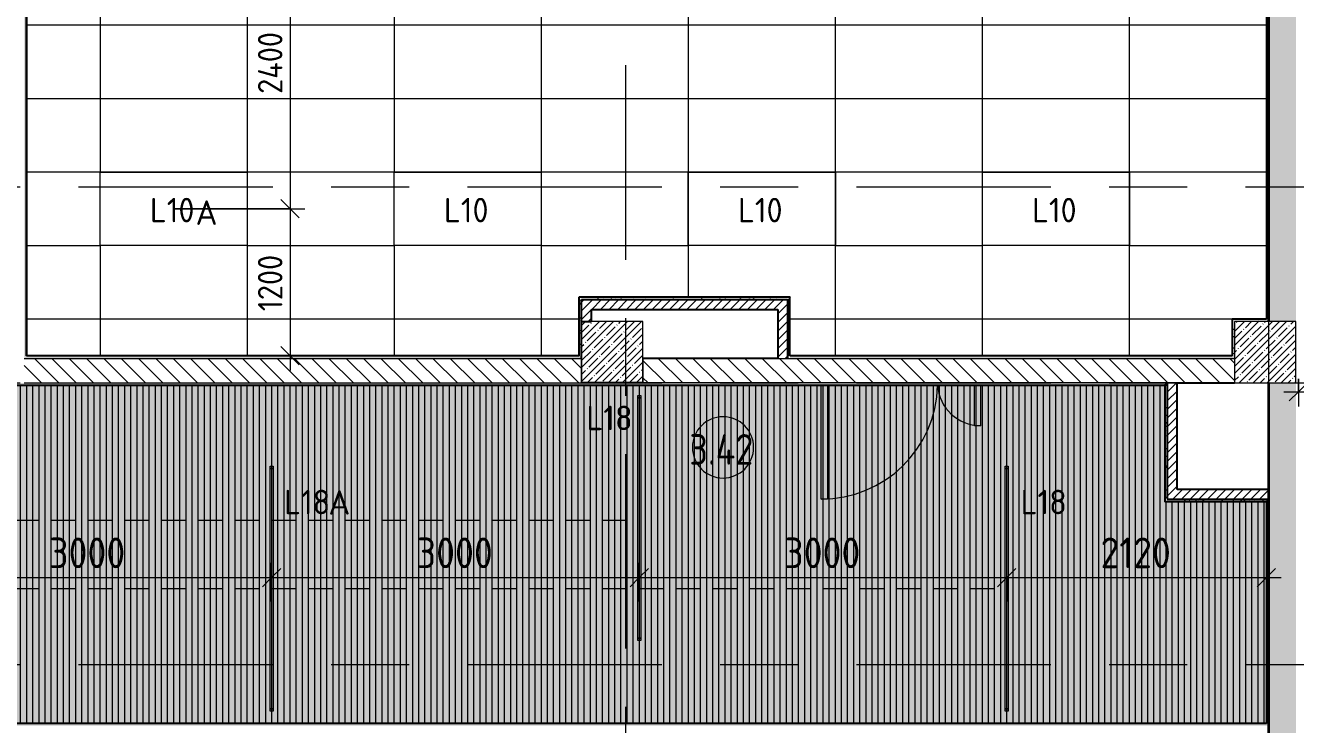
# Model space of a CAD drawing. Header units: millimetres. Extents: x 81682 to 274809, y -8553 to 29000.
# Drawn here: x 111060 to 121427, y 10610 to 16318 of the extents above; entities that cross this region are included whole.
import ezdxf

# ---------------------------------------------------------------- set-up
doc = ezdxf.new("R2010")
doc.units = ezdxf.units.MM
doc.linetypes.add('ADSK_Штрих_ш2 п1', pattern=[300, 200, -100])
doc.linetypes.add('Осевая', pattern=[3175, 635, -476.25, 1587.5, -476.25])
for name, color, linetype, lineweight in [('A-ANNO-DIMS', 7, 'Continuous', 9), ('A-ANNO-DIMS-100', 7, 'Continuous', 9), ('A-AREA-IDEN', 7, 'Continuous', 9), ('A-CLNG-PATT', 7, 'Continuous', 9), ('A-DETL-1', 7, 'ADSK_Штрих_ш2 п1', 9), ('A-DOOR', 7, 'Continuous', 9), ('A-DOOR-1', 7, 'Continuous', 13), ('A-WALL', 7, 'Continuous', 9), ('E-LITE-EQPM-IDEN', 7, 'Continuous', 9), ('I-WALL', 7, 'Continuous', 9), ('S-COLS', 7, 'Continuous', 9), ('Оси-2', 7, 'Осевая', 9)]:
    doc.layers.add(name, color=color, linetype=linetype, lineweight=lineweight)
for name, color, linetype, lineweight, true_color in [('A-ANNO-NOTE', 1, 'Continuous', 9, 0xff0000), ('A-CLNG-1', 7, 'Continuous', 9, 0xeaeaea), ('A-WALL-2', 254, 'Continuous', 25, 0xbebebe), ('A-WALL-3', 254, 'Continuous', 35, 0xbebebe), ('A-WALL-6', 7, 'Continuous', 25, 0x3c3c3c), ('A-WALL-FNSH-3', 7, 'Continuous', 13, 0x3c3c3c), ('E-LITE-EQPM-1', 1, 'Continuous', 9, 0xff0000), ('G-ANNO-TEXT-1', 1, 'Continuous', 9, 0xff0000)]:
    doc.layers.add(name, color=color, linetype=linetype, lineweight=lineweight, true_color=true_color)
doc.layers.add('A-CLNG-PATT-1', color=7, linetype='Continuous', lineweight=9, transparency=1)
doc.styles.add('GOST Common', font='GOST_Common.ttf', dxfattribs={"height": 200})
doc.styles.add('GOST Common_1', font='GOST_Common.ttf', dxfattribs={"width": 0.9, "height": 250})
doc.styles.add('ISOCPEUR_1', font='isocpeur.ttf', dxfattribs={"width": 0.9, "height": 250})
doc.styles.add('ISOCPEUR_2', font='isocpeur.ttf', dxfattribs={"height": 200})
doc.styles.add('ISOCPEUR_3', font='isocpeur.ttf', dxfattribs={"width": 0.9, "height": 200})
doc.dimstyles.new('ISO-2_0_0_9К_Средний_округл2', dxfattribs={"dimscale": 304.8, "dimtxt": 199.196235, "dimasz": 0.492126, "dimexe": 0.393701, "dimexo": 0, "dimgap": 0, "dimtad": 1, "dimdec": 0, "dimrnd": 10, "dimzin": 0, "dimdsep": 46, "dimtxsty": 'ISOCPEUR_3', "dimblk1": 'OBLIQUE', "dimblk2": 'OBLIQUE', "dimsah": 1, "dimcen": 0.09, "dimdle": 0.393701, "dimazin": 0, "dimtfac": 1, "dimtdec": 4, "dimtix": 1, "dimtmove": 0, "dimatfit": 3, "dimfxl": 1, "dimtvp": 1, "dimtolj": 1, "dimtzin": 0, "dimarcsym": 2})
doc.dimstyles.new('ISO-2_5_0_9К_БОЛЬШОЙ_1', dxfattribs={"dimscale": 304.8, "dimtxt": 248.995294, "dimasz": 0.492126, "dimexe": 0.393701, "dimexo": 0.984252, "dimgap": 0, "dimtad": 1, "dimdec": 0, "dimrnd": 10, "dimzin": 0, "dimdsep": 46, "dimtxsty": 'ISOCPEUR_1', "dimblk1": 'OBLIQUE', "dimblk2": 'OBLIQUE', "dimsah": 1, "dimcen": 0.09, "dimdle": 0.393701, "dimazin": 0, "dimtfac": 1, "dimtdec": 4, "dimtix": 1, "dimtmove": 0, "dimatfit": 3, "dimfxl": 1, "dimtvp": 1, "dimtolj": 1, "dimtzin": 0, "dimarcsym": 2})
pattern_1 = [(45, (0, 0), (-57.024626, 57.024626), []), (45, (57.025, 0), (-57.024626, 57.024626), [100.806, -20.161, 3.353, -16.808])]
pattern_2 = [(45, (0, 0), (-35.35534, 35.35534), [])]
pattern_3 = [(0, (0, 0), (121.92, 30.48), [10.058, -81.382, 10.058, -81.382, -487.68]), (0, (0, 0), (121.92, 30.48), [-182.88, 10.058, -172.822, 10.058, -81.382, -213.36]), (0, (0, 0), (121.92, 30.48), [-457.2, 10.058, -50.902, 10.058, -142.342]), (120, (45.72, 15.24), (-87.356454, 90.345817), [10.058, -81.382, 10.058, -81.382, -487.68]), (120, (45.72, 15.24), (-87.356454, 90.345817), [-182.88, 10.058, -172.822, 10.058, -81.382, -213.36]), (120, (45.72, 15.24), (-87.356454, 90.345817), [-457.2, 10.058, -50.902, 10.058, -142.342]), (240, (60.96, 76.2), (-34.563546, -120.825817), [10.058, -81.382, 10.058, -81.382, -487.68]), (240, (60.96, 76.2), (-34.563546, -120.825817), [-182.88, 10.058, -172.822, 10.058, -81.382, -213.36]), (240, (60.96, 76.2), (-34.563546, -120.825817), [-457.2, 10.058, -50.902, 10.058, -142.342])]

# ---------------------------------------------------------------- blocks, each defined once
blk = doc.blocks.new('BSC_Колонна _Прямоугольная - 500х500-22291386-План расстановки осветительного оборудования 3 этажа в осях 23-33')
at = {"layer": 'S-COLS'}
h = blk.add_hatch(dxfattribs=at)
h.set_pattern_fill('FP_17', color=256, style=0, pattern_type=2)
h.set_pattern_definition([(45, (-121180, -13650), (-57.024626, 57.024626), []), (45, (-121122.975, -13650), (-57.024626, 57.024626), [100.806, -20.161, 3.353, -16.808])])
h.paths.add_polyline_path([(-250, -250), (250, -250), (250, 250), (-250, 250), (-250, -149)])
for p, q in [((250, 250), (-250, 250)), ((-250, 250), (-250, -250)), ((250, -250), (250, 250)), ((-250, -250), (250, -250))]:
    blk.add_line(p, q, dxfattribs=at)
blk = doc.blocks.new('Downlight - Strip - 2000 мм-27655400-План расстановки осветительного оборудования 3 этажа в осях 23-33')
at = {"layer": 'E-LITE-EQPM-1'}
for p, q in [((-1000, -231), (-1000, -206)), ((-1000, -206), (-981, -206)), ((-981, -231), (-981, -206)), ((-981, -206), (981, -206)), ((-981, -206), (-981, -231)), ((-981, -231), (-981, -206)), ((-981, -206), (981, -206)), ((981, -206), (981, -231)), ((981, -231), (981, -206)), ((981, -206), (1000, -206)), ((981, -206), (981, -231)), ((1000, -206), (1000, -231)), ((-981, -231), (-1000, -231)), ((981, -231), (-981, -231)), ((981, -231), (-981, -231)), ((1000, -231), (981, -231))]:
    blk.add_line(p, q, dxfattribs=at)
blk = doc.blocks.new('110_Дверь_СКБ_2Ст - Д-6_п__ ДОО_Дв_1450x2100h_Дверь из раздевальной в коридор-32358047-План расстановки осветительного оборудования 3 этажа в осях 23-33')
at = {"layer": 'A-DOOR'}
for centre, radius, start, end in [((-637.5, -100), 950, 270, 358.72984), ((662.5, -100), 350, 183.46677, 270)]:
    blk.add_arc(centre, radius, start, end, dxfattribs=at)
at = {"layer": 'A-DOOR-1'}
for p, q in [((-637.5, -1050), (-637.5, -121)), ((-587.5, -121), (-587.5, -1050)), ((612.5, -450), (612.5, -121)), ((662.5, -121), (662.5, -450)), ((662.5, -450), (612.5, -450)), ((-587.5, -1050), (-637.5, -1050))]:
    blk.add_line(p, q, dxfattribs=at)
blk = doc.blocks.new('Марка_Помещения - Номер-25198446-План расстановки осветительного оборудования 3 этажа в осях 23-33')
at = {"layer": 'A-AREA-IDEN'}
for start, end in [(360, 180), (180, 360)]:
    blk.add_arc((0, 0), 2.5, start, end, dxfattribs=at)
blk = doc.blocks.new('DIMBLOCK93-План расстановки осветительного оборудования 3 этажа в осях 23-33')
at = {"layer": 'A-ANNO-DIMS-100'}
for p, q in [((110070, 11616), (110070, 11930)), ((113070, 11616), (113070, 11930)), ((110070, 11810), (113070, 11810)), ((110070, 11810), (110070, 11616)), ((113070, 11810), (113070, 11616))]:
    blk.add_line(p, q, dxfattribs=at)
at = {"layer": 'A-ANNO-DIMS-100', "lineweight": 20}
for p, q in [((110070, 11810), (110145, 11885)), ((113070, 11810), (113145, 11885)), ((110070, 11810), (109995, 11735)), ((113070, 11810), (112995, 11735))]:
    blk.add_line(p, q, dxfattribs=at)
at = {"layer": 'A-ANNO-DIMS-100', "color": 0, "insert": (111254, 12137), "char_height": 250, "width": 758.48, "attachment_point": 1, "line_spacing_factor": 1.149209, "style": 'ISOCPEUR_1'}
blk.add_mtext('3000', dxfattribs=at)
blk = doc.blocks.new('_Oblique')
at = {"color": 0, "linetype": 'ByBlock', "lineweight": -2}
blk.add_line((-0.5, -0.5), (0.5, 0.5), dxfattribs=at)
blk = doc.blocks.new('DIMBLOCK94-План расстановки осветительного оборудования 3 этажа в осях 23-33')
at = {"layer": 'A-ANNO-DIMS-100'}
for p, q in [((113070, 11616), (113070, 11930)), ((116070, 11616), (116070, 11930)), ((113070, 11810), (116070, 11810)), ((113070, 11810), (113070, 11616)), ((116070, 11810), (116070, 11616))]:
    blk.add_line(p, q, dxfattribs=at)
at = {"layer": 'A-ANNO-DIMS-100', "lineweight": 20}
for p, q in [((113070, 11810), (113145, 11885)), ((116070, 11810), (116145, 11885)), ((113070, 11810), (112995, 11735)), ((116070, 11810), (115995, 11735))]:
    blk.add_line(p, q, dxfattribs=at)
at = {"layer": 'A-ANNO-DIMS-100', "color": 0, "insert": (114254, 12137), "char_height": 250, "width": 758.48, "attachment_point": 1, "line_spacing_factor": 1.149209, "style": 'ISOCPEUR_1'}
blk.add_mtext('3000', dxfattribs=at)
blk = doc.blocks.new('DIMBLOCK95-План расстановки осветительного оборудования 3 этажа в осях 23-33')
at = {"layer": 'A-ANNO-DIMS-100'}
for p, q in [((116070, 11616), (116070, 11930)), ((119070, 11616), (119070, 11930)), ((116070, 11810), (119070, 11810)), ((116070, 11810), (116070, 11616)), ((119070, 11810), (119070, 11616))]:
    blk.add_line(p, q, dxfattribs=at)
at = {"layer": 'A-ANNO-DIMS-100', "lineweight": 20}
for p, q in [((116070, 11810), (116145, 11885)), ((119070, 11810), (119145, 11885)), ((116070, 11810), (115995, 11735)), ((119070, 11810), (118995, 11735))]:
    blk.add_line(p, q, dxfattribs=at)
at = {"layer": 'A-ANNO-DIMS-100', "color": 0, "insert": (117254, 12137), "char_height": 250, "width": 758.48, "attachment_point": 1, "line_spacing_factor": 1.149209, "style": 'ISOCPEUR_1'}
blk.add_mtext('3000', dxfattribs=at)
blk = doc.blocks.new('DIMBLOCK96-План расстановки осветительного оборудования 3 этажа в осях 23-33')
at = {"layer": 'A-ANNO-DIMS-100'}
for p, q in [((119070, 11616), (119070, 11930)), ((121189, 11616), (121189, 11930)), ((119070, 11810), (121309, 11810)), ((119070, 11810), (119070, 11616)), ((121189, 11810), (121189, 11616))]:
    blk.add_line(p, q, dxfattribs=at)
at = {"layer": 'A-ANNO-DIMS-100', "lineweight": 20}
for p, q in [((119070, 11810), (119145, 11885)), ((121189, 11810), (121264, 11885)), ((119070, 11810), (118995, 11735)), ((121189, 11810), (121114, 11735))]:
    blk.add_line(p, q, dxfattribs=at)
at = {"layer": 'A-ANNO-DIMS-100', "color": 0, "insert": (119835, 12137), "char_height": 250, "width": 706.76, "attachment_point": 1, "line_spacing_factor": 1.149209, "style": 'ISOCPEUR_1'}
blk.add_mtext('2120', dxfattribs=at)
blk = doc.blocks.new('DIMBLOCK139-План расстановки осветительного оборудования 3 этажа в осях 23-33')
at = {"layer": 'A-ANNO-DIMS-100'}
for p, q in [((112271, 17221), (113340, 17221)), ((113220, 17221), (112271, 17221)), ((113220, 17221), (113220, 14821)), ((112271, 14821), (113340, 14821)), ((113220, 14821), (112271, 14821))]:
    blk.add_line(p, q, dxfattribs=at)
at = {"layer": 'A-ANNO-DIMS-100', "lineweight": 20}
for p, q in [((113220, 17221), (113145, 17296)), ((113220, 17221), (113295, 17146)), ((113220, 14821), (113145, 14896)), ((113220, 14821), (113295, 14746))]:
    blk.add_line(p, q, dxfattribs=at)
at = {"layer": 'A-ANNO-DIMS-100', "color": 0, "insert": (112958, 15759), "char_height": 200, "width": 629.77, "attachment_point": 1, "rotation": 90, "line_spacing_factor": 1.149209, "style": 'ISOCPEUR_3'}
blk.add_mtext('2400', dxfattribs=at)
blk = doc.blocks.new('DIMBLOCK140-План расстановки осветительного оборудования 3 этажа в осях 23-33')
at = {"layer": 'A-ANNO-DIMS-100', "lineweight": 20}
for p, q in [((113220, 14821), (113145, 14896)), ((113220, 14821), (113295, 14746)), ((113220, 13621), (113145, 13696)), ((113220, 13621), (113295, 13546))]:
    blk.add_line(p, q, dxfattribs=at)
at = {"layer": 'A-ANNO-DIMS-100'}
for p, q in [((112271, 14821), (113340, 14821)), ((113220, 14821), (112271, 14821)), ((113220, 14821), (113220, 13501)), ((113326, 13621), (113100, 13621)), ((113220, 13621), (113326, 13621))]:
    blk.add_line(p, q, dxfattribs=at)
at = {"layer": 'A-ANNO-DIMS-100', "color": 0, "insert": (112958, 13985), "char_height": 200, "width": 565.41, "attachment_point": 1, "rotation": 90, "line_spacing_factor": 1.149209, "style": 'ISOCPEUR_3'}
blk.add_mtext('1200', dxfattribs=at)
blk = doc.blocks.new('DIMBLOCK155-План расстановки осветительного оборудования 3 этажа в осях 23-33')
at = {"layer": 'A-ANNO-DIMS-100'}
for p, q in [((121451, 13433), (121451, 13207)), ((121451, 13327), (121451, 13433)), ((122201, 13433), (122201, 13207)), ((122201, 13327), (122201, 13433)), ((121331, 13327), (122201, 13327))]:
    blk.add_line(p, q, dxfattribs=at)
at = {"layer": 'A-ANNO-DIMS-100', "lineweight": 20}
for p, q in [((121451, 13327), (121526, 13402)), ((122201, 13327), (122276, 13402)), ((121451, 13327), (121376, 13252)), ((122201, 13327), (122126, 13252))]:
    blk.add_line(p, q, dxfattribs=at)
at = {"layer": 'A-ANNO-DIMS-100', "color": 0, "insert": (121636, 13589), "char_height": 200, "width": 455.09, "attachment_point": 1, "line_spacing_factor": 1.149209, "style": 'ISOCPEUR_3'}
blk.add_mtext('750', dxfattribs=at)

msp = doc.modelspace()

# ---------------------------------------------------------------- hatches: boundary and pattern name
at = {"layer": 'A-CLNG-PATT'}
h = msp.add_hatch(dxfattribs=at)
h.set_pattern_fill('FP_23', color=256, style=0, pattern_type=2)
h.set_pattern_definition([(0, (114071, 22320.96), (0, 600), []), (90, (114071, 22321), (-1200, 7e-14), [])])
h.paths.add_polyline_path([(120909, 13621), (120909, 13921), (121189, 13921), (121189, 18579), (120909, 18579), (120909, 19121), (121209, 19121), (121209, 20879), (111071, 20879), (111071, 13621), (115579, 13621), (115579, 14101), (117301.4, 14101), (117301.4, 13621), (120165.1, 13621)])
h.paths.add_polyline_path([(118870.8, 14521), (118870.8, 15121.1), (120071, 15121.1), (120071, 14521)])
h.paths.add_polyline_path([(117621.4, 14521), (116470.8, 14521), (116470.8, 15121.1), (117671, 15121.1), (117671, 14521)])
h.paths.add_polyline_path([(115077.6, 14521), (114070.8, 14521), (114070.8, 15121.1), (115271, 15121.1), (115271, 14521)])
h.paths.add_polyline_path([(111670.8, 14521), (111670.8, 15121.1), (112871, 15121.1), (112871, 14521), (112533.9, 14521)])
h.paths.add_polyline_path([(118870.8, 16921), (118870.8, 17521.1), (120071, 17521.1), (120071, 16921)])
h.paths.add_polyline_path([(117671, 16921), (116470.8, 16921), (116470.8, 17521.1), (117671, 17521.1), (117671, 16962.2)])
h.paths.add_polyline_path([(115077.6, 16921), (114070.8, 16921), (114070.8, 17521.1), (115271, 17521.1), (115271, 16921)])
h.paths.add_polyline_path([(112871, 16921), (111670.8, 16921), (111670.8, 17521.1), (112871, 17521.1), (112871, 16962.2)])
h.paths.add_polyline_path([(120071, 19321), (118870.8, 19321), (118870.8, 19921.1), (120071, 19921.1)])
h.paths.add_polyline_path([(117671, 19321), (116470.8, 19321), (116470.8, 19921.1), (117671, 19921.1)])
h.paths.add_polyline_path([(115271, 19321), (114070.8, 19321), (114070.8, 19921.1), (115271, 19921.1)])
h.paths.add_polyline_path([(112533.9, 19321), (111670.8, 19321), (111670.8, 19921.1), (112871, 19921.1), (112871, 19321)])
h = msp.add_hatch(dxfattribs=at)
h.set_pattern_fill('FP_27', color=256, style=0, pattern_type=2)
h.set_pattern_definition([(90, (100421, 23567.89), (-50, 3e-15), [])])
h.paths.add_polyline_path([(121189, 10621), (121189, 12429), (120359, 12429), (120359, 13379), (98721, 13379), (98721, 11341), (100830, 11341), (100830, 10621), (120165.1, 10621)])
at = {"layer": 'A-CLNG-PATT-1'}
msp.add_hatch(color=256, dxfattribs=at).paths.add_polyline_path([(121189, 10621), (121189, 12429), (120359, 12429), (120359, 13379), (98721, 13379), (98721, 11341), (100830, 11341), (100830, 10621), (120359, 10621)])
at = {"layer": 'I-WALL'}
h = msp.add_hatch(dxfattribs=at)
h.set_pattern_fill('FP_21', color=256, style=0, pattern_type=2)
h.set_pattern_definition(pattern_3)
h.paths.add_polyline_path([(111050, 13600), (111070, 13600), (111070, 21150), (111050, 21150), (111050, 13934)])
h = msp.add_hatch(dxfattribs=at)
h.set_pattern_fill('FP_3', color=256, style=0, pattern_type=2)
h.set_pattern_definition(pattern_1)
h.paths.add_polyline_path([(121430, 10380), (121430, 13400), (121210, 13400), (121210, 10380)])
h.paths.add_polyline_path([(121210, 13900), (121430, 13900), (121430, 18600), (121210, 18600), (121210, 13920)])
h.paths.add_polyline_path([(121210, 19100), (121430, 19100), (121430, 19110), (121210, 19110)])
h = msp.add_hatch(dxfattribs=at)
h.set_pattern_fill('FP_21', color=256, style=0, pattern_type=2)
h.set_pattern_definition(pattern_3)
h.paths.add_polyline_path([(121190, 13920), (121210, 13920), (121210, 18600), (121190, 18600), (121190, 15231.8)])
h = msp.add_hatch(dxfattribs=at)
h.set_pattern_fill('FP_21', color=256, style=0, pattern_type=2)
h.set_pattern_definition(pattern_3)
h.paths.add_polyline_path([(115600, 13620), (115600, 14100), (115580, 14100), (115580, 13620)])
h = msp.add_hatch(dxfattribs=at)
h.set_pattern_fill('FP_21', color=256, style=0, pattern_type=2)
h.set_pattern_definition(pattern_3)
h.paths.add_polyline_path([(117300.4, 14080), (117300.4, 14100), (115600, 14100), (115600, 14080), (117280.4, 14080)])
h = msp.add_hatch(dxfattribs=at)
h.set_pattern_fill('FP_4', color=256, style=0, pattern_type=2)
h.set_pattern_definition(pattern_2)
h.paths.add_polyline_path([(115680, 13900), (115680, 14080), (115600, 14080), (115600, 13900)])
h = msp.add_hatch(dxfattribs=at)
h.set_pattern_fill('FP_4', color=256, style=0, pattern_type=2)
h.set_pattern_definition(pattern_2)
h.paths.add_polyline_path([(117280.4, 14000), (117280.4, 14080), (115680, 14080), (115680, 14000), (117200.4, 14000)])
h = msp.add_hatch(dxfattribs=at)
h.set_pattern_fill('FP_4', color=256, style=0, pattern_type=2)
h.set_pattern_definition(pattern_2)
h.paths.add_polyline_path([(117200.4, 13600), (117280.4, 13600), (117280.4, 14000), (117200.4, 14000)])
h = msp.add_hatch(dxfattribs=at)
h.set_pattern_fill('FP_21', color=256, style=0, pattern_type=2)
h.set_pattern_definition(pattern_3)
h.paths.add_polyline_path([(117300.4, 13600), (117300.4, 14080), (117280.4, 14080), (117280.4, 13600)])
h = msp.add_hatch(dxfattribs=at)
h.set_pattern_fill('FP_21', color=256, style=0, pattern_type=2)
h.set_pattern_definition(pattern_3)
h.paths.add_polyline_path([(120910, 13620), (120930, 13620), (120930, 13920), (120910, 13920), (120910, 13900)])
h = msp.add_hatch(dxfattribs=at)
h.set_pattern_fill('FP_21', color=256, style=0, pattern_type=2)
h.set_pattern_definition(pattern_3)
h.paths.add_polyline_path([(121210, 13900), (121210, 13920), (120930, 13920), (120930, 13900)])
h = msp.add_hatch(dxfattribs=at)
h.set_pattern_fill('FP_2', color=256, style=0, pattern_type=2)
h.set_pattern_definition([(135, (0, 0), (-70.71068, -70.71068), [])])
h.paths.add_polyline_path([(115077.6, 13400), (115600, 13400), (115600, 13600), (111050, 13600), (111050, 13400), (112533.9, 13400)])
h.paths.add_polyline_path([(120460, 13400), (120930, 13400), (120930, 13600), (116100, 13600), (116100, 13400), (120380, 13400)])
h.paths.add_polyline_path([(110550, 13400), (110550, 13600), (101100, 13600), (101100, 13400), (109990.2, 13400)])
h = msp.add_hatch(dxfattribs=at)
h.set_pattern_fill('FP_21', color=256, style=0, pattern_type=2)
h.set_pattern_definition(pattern_3)
h.paths.add_polyline_path([(111070, 13600), (115600, 13600), (115600, 13620), (111070, 13620)])
h = msp.add_hatch(dxfattribs=at)
h.set_pattern_fill('FP_21', color=256, style=0, pattern_type=2)
h.set_pattern_definition(pattern_3)
h.paths.add_polyline_path([(120930, 13600), (120930, 13620), (117300.4, 13620), (117300.4, 13600), (120165.1, 13600)])
h = msp.add_hatch(dxfattribs=at)
h.set_pattern_fill('FP_21', color=256, style=0, pattern_type=2)
h.set_pattern_definition(pattern_3)
h.paths.add_polyline_path([(120165.1, 13380), (120360, 13380), (120360, 13400), (98700, 13400), (98700, 13380), (117621.4, 13380)])
h = msp.add_hatch(dxfattribs=at)
h.set_pattern_fill('FP_21', color=256, style=0, pattern_type=2)
h.set_pattern_definition(pattern_3)
h.paths.add_polyline_path([(120360, 12450), (120380, 12450), (120380, 13400), (120360, 13400), (120360, 12636.2)])
h = msp.add_hatch(dxfattribs=at)
h.set_pattern_fill('FP_4', color=256, style=0, pattern_type=2)
h.set_pattern_definition(pattern_2)
h.paths.add_polyline_path([(120460, 12450), (120460, 13400), (120380, 13400), (120380, 12450)])
h = msp.add_hatch(dxfattribs=at)
h.set_pattern_fill('FP_21', color=256, style=0, pattern_type=2)
h.set_pattern_definition(pattern_3)
h.paths.add_polyline_path([(121190, 12430), (121210, 12430), (121210, 12450), (120360, 12450), (120360, 12430)])
h = msp.add_hatch(dxfattribs=at)
h.set_pattern_fill('FP_4', color=256, style=0, pattern_type=2)
h.set_pattern_definition(pattern_2)
h.paths.add_polyline_path([(121210, 12450), (121210, 12530), (120460, 12530), (120460, 12450)])
h = msp.add_hatch(dxfattribs=at)
h.set_pattern_fill('FP_21', color=256, style=0, pattern_type=2)
h.set_pattern_definition(pattern_3)
h.paths.add_polyline_path([(121190, 10620), (121210, 10620), (121210, 12430), (121190, 12430), (121190, 11771)])
h = msp.add_hatch(dxfattribs=at)
h.set_pattern_fill('FP_21', color=256, style=0, pattern_type=2)
h.set_pattern_definition(pattern_3)
h.paths.add_polyline_path([(121210, 10600), (121210, 10620), (100829, 10620), (100829, 10600), (120165.1, 10600)])
at = {"layer": 'S-COLS'}
h = msp.add_hatch(dxfattribs=at)
h.set_pattern_fill('FP_3', color=256, style=0, pattern_type=2)
h.set_pattern_definition(pattern_1)
h.paths.add_polyline_path([(116100, 13400), (116100, 13900), (115600, 13900), (115600, 13400)])

# ---------------------------------------------------------------- linework, layer by layer
at = {"layer": 'A-ANNO-NOTE'}
for p, q in [((111671, 15121), (112871, 15121)), ((111671, 14521), (111671, 15121)), ((112871, 15121), (112871, 14521)), ((114071, 15121), (115271, 15121)), ((114071, 14521), (114071, 15121)), ((115271, 15121), (115271, 14521)), ((116471, 15121), (117671, 15121)), ((116471, 14521), (116471, 15121)), ((117671, 15121), (117671, 14521)), ((118871, 15121), (120071, 15121)), ((118871, 14521), (118871, 15121)), ((120071, 15121), (120071, 14521)), ((112871, 14521), (111671, 14521)), ((115271, 14521), (114071, 14521)), ((117671, 14521), (116471, 14521)), ((120071, 14521), (118871, 14521))]:
    msp.add_line(p, q, dxfattribs=at)
at = {"layer": 'A-CLNG-1'}
for p, q in [((121189, 13921), (121189, 18579)), ((111670.8, 14521), (111670.8, 15121.1)), ((111670.8, 15121.1), (112871, 15121.1)), ((112871, 15121.1), (112871, 14521)), ((114070.8, 14521), (114070.8, 15121.1)), ((114070.8, 15121.1), (115271, 15121.1)), ((115271, 15121.1), (115271, 14521)), ((116470.8, 14521), (116470.8, 15121.1)), ((116470.8, 15121.1), (117671, 15121.1)), ((117671, 15121.1), (117671, 14521)), ((118870.8, 14521), (118870.8, 15121.1)), ((118870.8, 15121.1), (120071, 15121.1)), ((120071, 15121.1), (120071, 14521)), ((112871, 14521), (111670.8, 14521)), ((115271, 14521), (114070.8, 14521)), ((117671, 14521), (116470.8, 14521)), ((120071, 14521), (118870.8, 14521)), ((117301.4, 14101), (117301.4, 14100)), ((111071, 13621), (115579, 13621))]:
    msp.add_line(p, q, dxfattribs=at)
at = {"layer": 'A-DETL-1'}
for p, q in [((101070, 12279.5), (116070, 12279.5)), ((104070, 11720.5), (119070, 11720.5))]:
    msp.add_line(p, q, dxfattribs=at)
at = {"layer": 'A-WALL'}
for p, q in [((111050, 13600), (115600, 13600)), ((115600, 13400), (115600, 13600)), ((116100, 13600), (116100, 13400)), ((117200.4, 13600), (120930, 13600)), ((111050, 13400), (115600, 13400)), ((120460, 13400), (116100, 13400))]:
    msp.add_line(p, q, dxfattribs=at)
at = {"layer": 'A-WALL-2'}
for p, q in [((111070, 13620), (111070, 21130)), ((121190, 18580), (121190, 13920)), ((117300.4, 14100), (115580, 14100)), ((117300.4, 13620), (117300.4, 14100)), ((115600, 13600), (115600, 14080)), ((115600, 14080), (117280.4, 14080)), ((115680, 13900), (115680, 14000)), ((115680, 14000), (117200.4, 14000)), ((117200.4, 14000), (117200.4, 13600)), ((117280.4, 14080), (117280.4, 13600)), ((115600, 13900), (115680, 13900)), ((120910, 13920), (120910, 13620)), ((121190, 13920), (120910, 13920)), ((115580, 13620), (111070, 13620)), ((115580, 13621), (115580, 13620)), ((117200.4, 13600), (116100, 13600)), ((120910, 13620), (117300.4, 13620)), ((98720, 13380), (120360, 13380)), ((116100, 13400), (115600, 13400)), ((120360, 13380), (120360, 12430)), ((120380, 13400), (120380, 12450)), ((120460, 12530), (120460, 13400)), ((120460, 13400), (120930, 13400)), ((120380, 12450), (121210, 12450)), ((121210, 12530), (120460, 12530)), ((120360, 12430), (121190, 12430)), ((121190, 12430), (121190, 10620)), ((121190, 10620), (100829, 10620))]:
    msp.add_line(p, q, dxfattribs=at)
at = {"layer": 'A-WALL-3'}
for p, q in [((121210, 13900), (121210, 18600)), ((121210, 10380), (121210, 13400))]:
    msp.add_line(p, q, dxfattribs=at)
at = {"layer": 'A-WALL-6'}
msp.add_line((115580, 13621), (115580, 14100), dxfattribs=at)
at = {"layer": 'A-WALL-FNSH-3'}
for p, q in [((115580, 14101), (115579, 14101)), ((115579, 14101), (115579, 13621)), ((115580, 14100), (115580, 14101)), ((117301.4, 14100), (117300.4, 14100)), ((117301.4, 13620), (117301.4, 14100)), ((115579, 13621), (115580, 13621))]:
    msp.add_line(p, q, dxfattribs=at)
at = {"layer": 'I-WALL'}
for p, q in [((111071, 20879), (111071, 13621)), ((115580, 14101), (117301.4, 14101)), ((120909, 13621), (120909, 13921)), ((120909, 13921), (121189, 13921)), ((115580, 13621), (115580, 13621)), ((117301.4, 13621), (120909, 13621)), ((120359, 13379), (98721, 13379)), ((112665.6, 13379), (112665.6, 13378)), ((112665.6, 13378), (115333.6, 13378)), ((113024.3, 13379), (113024.3, 13378)), ((113073.3, 13378), (113073.3, 13379)), ((113454.9, 13379), (113454.9, 13378)), ((113475.8, 13378), (113475.8, 13379)), ((113807.9, 13378), (113807.9, 13379)), ((113865.6, 13378), (113865.6, 13379)), ((113972.7, 13379), (113972.7, 13378)), ((114012.6, 13378), (114012.6, 13379)), ((114133.6, 13379), (114133.6, 13378)), ((114133.8, 13378), (114133.8, 13379)), ((114426.8, 13379), (114426.8, 13378)), ((114466.8, 13378), (114466.8, 13379)), ((114542.3, 13378), (114542.3, 13379)), ((114677.1, 13378), (114677.1, 13379)), ((114733.6, 13378), (114733.6, 13379)), ((115333.6, 13378), (115333.6, 13379)), ((120359, 12429), (120359, 13379)), ((121189, 12429), (120359, 12429)), ((121189, 10621), (121189, 12429)), ((100830, 10621), (121189, 10621)), ((114482.1, 10622), (114482.1, 10621)), ((115064.3, 10622), (115473.2, 10622)), ((115064.3, 10622), (115064.3, 10621)), ((115117.5, 10621), (115117.5, 10622)), ((115473.2, 10621), (115473.2, 10622)), ((116157.6, 10622), (116157.6, 10621)), ((116940.4, 10622), (116157.6, 10622)), ((116157.6, 10621), (116157.6, 10622)), ((116183.6, 10621), (116183.6, 10622)), ((116214, 10621), (116214, 10622)), ((116557.3, 10622), (116557.3, 10621)), ((116557.5, 10621), (116557.5, 10622)), ((116703.9, 10621), (116703.9, 10622)), ((116706.1, 10621), (116706.1, 10622)), ((116940.4, 10621), (116940.4, 10622)), ((116966.8, 10621), (116966.8, 10622)), ((117002.2, 10621), (117002.2, 10622))]:
    msp.add_line(p, q, dxfattribs=at)
at = {"layer": 'S-COLS'}
for p, q in [((116100, 13900), (115600, 13900)), ((115600, 13900), (115600, 13600)), ((116100, 13600), (116100, 13900)), ((115600, 13600), (115600, 13400)), ((116100, 13400), (116100, 13600)), ((115600, 13400), (116100, 13400))]:
    msp.add_line(p, q, dxfattribs=at)
at = {"layer": 'Оси-2'}
for p, q in [((115960, 593.7), (115960, 18900)), ((121210, 593.7), (121210, 18900)), ((84981.8, 15000), (122160, 15000)), ((84981.8, 13400), (122130, 13400)), ((84981.8, 11100), (122730, 11100))]:
    msp.add_line(p, q, dxfattribs=at)

# ---------------------------------------------------------------- block references
at = {"layer": 'A-AREA-IDEN', "xscale": 99.99999999999993, "yscale": 99.99999999999993, "zscale": 99.99999999999993}
msp.add_blockref('Марка_Помещения - Номер-25198446-План расстановки осветительного оборудования 3 этажа в осях 23-33', (116754, 12873.1), dxfattribs=at)
at = {"layer": 'A-DOOR'}
msp.add_blockref('110_Дверь_СКБ_2Ст - Д-6_п__ ДОО_Дв_1450x2100h_Дверь из раздевальной в коридор-32358047-План расстановки осветительного оборудования 3 этажа в осях 23-33', (118192.9, 13500), dxfattribs=at)
at = {"layer": 'E-LITE-EQPM-1', "rotation": 89.9999999999999}
for p in [(115851.4, 12297.2), (112851.4, 11720.5), (118851.4, 11720.5)]:
    msp.add_blockref('Downlight - Strip - 2000 мм-27655400-План расстановки осветительного оборудования 3 этажа в осях 23-33', p, dxfattribs=at)
at = {"layer": 'S-COLS'}
msp.add_blockref('BSC_Колонна _Прямоугольная - 500х500-22291386-План расстановки осветительного оборудования 3 этажа в осях 23-33', (121180, 13650), dxfattribs=at)

# ---------------------------------------------------------------- texts
at = {"layer": 'A-AREA-IDEN', "insert": (116479.2, 12981.6), "char_height": 250, "width": 685.443, "attachment_point": 1, "style": 'GOST Common_1'}
msp.add_mtext('3.42', dxfattribs=at)
at = {"layer": 'E-LITE-EQPM-IDEN', "char_height": 200, "width": 472.996, "attachment_point": 1, "style": 'GOST Common'}
for s, insert in [('L10', (112076.4, 14910.3)), ('L10', (114476.4, 14910.3)), ('L10', (116876.4, 14910.3)), ('L10', (119276.4, 14910.3)), ('L18', (115639.3, 13213.5)), ('L18', (113171.4, 12527)), ('L18', (119183.3, 12527))]:
    msp.add_mtext(s, dxfattribs=dict(at, insert=insert))
at = {"layer": 'G-ANNO-TEXT-1', "char_height": 200, "width": 224.472, "attachment_point": 1, "style": 'ISOCPEUR_2'}
for insert in [(112448.5, 14889.4), (113532.4, 12523.9)]:
    msp.add_mtext('\\fISOCPEUR|b0|i0|c204|p34|;А', dxfattribs=dict(at, insert=insert))

# ---------------------------------------------------------------- dimensions: what is measured, and where the dimension line sits
at = {"layer": 'A-ANNO-DIMS'}
for base, p1, p2, override, picture, middle in [((113219.5, 14821), (112271, 17221), (112271, 14821), {"dimpost": '<>', "dimfxl": 2400}, 'DIMBLOCK139-План расстановки осветительного оборудования 3 этажа в осях 23-33', (113119.5, 16021)), ((113219.5, 13621), (112271, 14821), (113325.6, 13621), {"dimpost": '<>', "dimfxl": 1597.554136}, 'DIMBLOCK140-План расстановки осветительного оборудования 3 этажа в осях 23-33', (113119.5, 14221))]:
    dim = msp.add_linear_dim(base=base, p1=p1, p2=p2, angle=90, dimstyle='ISO-2_0_0_9К_Средний_округл2', override=override, dxfattribs=at)
    dim.commit()
    dim.dimension.update_dxf_attribs({"geometry": picture, "text_midpoint": middle})
for base, p1, p2, dimstyle, override, picture, middle in [((122201, 13327.3), (121451, 13433.4), (122201, 13433.4), 'ISO-2_0_0_9К_Средний_округл2', {"dimpost": '<>', "dimfxl": 750}, 'DIMBLOCK155-План расстановки осветительного оборудования 3 этажа в осях 23-33', (121826, 13427.3)), ((113070, 11809.9), (110070, 11916), (113070, 11916), 'ISO-2_5_0_9К_БОЛЬШОЙ_1', {"dimpost": '<>', "dimfxl": 3000}, 'DIMBLOCK93-План расстановки осветительного оборудования 3 этажа в осях 23-33', (111570, 11934.9)), ((116070, 11809.9), (113070, 11916), (116070, 11916), 'ISO-2_5_0_9К_БОЛЬШОЙ_1', {"dimpost": '<>', "dimfxl": 3000}, 'DIMBLOCK94-План расстановки осветительного оборудования 3 этажа в осях 23-33', (114570, 11934.9)), ((119070, 11809.9), (116070, 11916), (119070, 11916), 'ISO-2_5_0_9К_БОЛЬШОЙ_1', {"dimpost": '<>', "dimfxl": 3000}, 'DIMBLOCK95-План расстановки осветительного оборудования 3 этажа в осях 23-33', (117570, 11934.9)), ((121189, 11809.9), (119070, 11916), (121189, 11916), 'ISO-2_5_0_9К_БОЛЬШОЙ_1', {"dimpost": '<>', "dimfxl": 2119.000034}, 'DIMBLOCK96-План расстановки осветительного оборудования 3 этажа в осях 23-33', (120129.5, 11934.9))]:
    dim = msp.add_linear_dim(base=base, p1=p1, p2=p2, dimstyle=dimstyle, override=override, dxfattribs=at)
    dim.commit()
    dim.dimension.update_dxf_attribs({"geometry": picture, "text_midpoint": middle})

doc.saveas('drawing.dxf')
